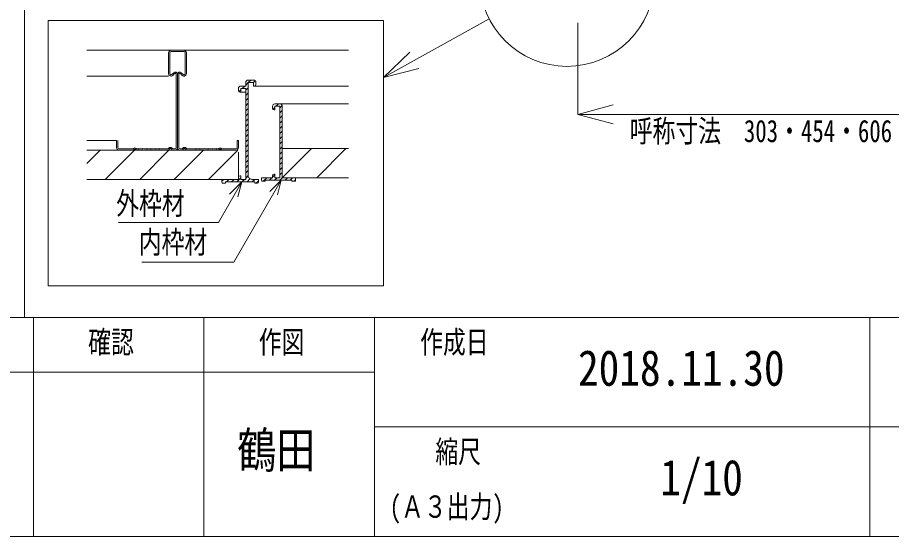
# Model space of a CAD drawing. Units: millimetres, scale not verified. Extents: x -205 to 205, y -142 to 142.
# Drawn here: x -46.3 to 25.4, y -142.5 to -99.9 of the extents above; entities that cross this region are included whole.
import ezdxf
from ezdxf.enums import TextEntityAlignment as Align

# ---------------------------------------------------------------- set-up
doc = ezdxf.new("R2010")
doc.units = ezdxf.units.MM
doc.header["$LTSCALE"] = 0.25
for name, color, linetype, lineweight in [('0-1_0-0 基本', 7, 'Continuous', 18), ('0-3_0-2 インサート', 7, 'Continuous', 18), ('F-1_F-0 図枠', 7, 'Continuous', 18), ('F-2_F-1 レイアウト', 7, 'Continuous', 18)]:
    doc.layers.add(name, color=color, linetype=linetype, lineweight=lineweight)
doc.styles.add('ＭＳ ゴシック', font='')
doc.styles.get('ＭＳ ゴシック').set_extended_font_data('MS Gothic')

msp = doc.modelspace()

# ---------------------------------------------------------------- linework, layer by layer
at = {"layer": '0-1_0-0 基本'}
for p, q in [((-19.1236, -102.5708), (-40.6064, -102.5708)), ((-33.6986, -102.5708), (-32.6386, -102.5708)), ((-33.8986, -102.7708), (-33.8986, -104.4908)), ((-33.7986, -104.4908), (-33.7986, -102.7708)), ((-33.6986, -102.6708), (-32.6386, -102.6708)), ((-32.5386, -104.4908), (-32.5386, -102.7708)), ((-32.4386, -102.7708), (-32.4386, -104.4908)), ((-40.6064, -104.6908), (-33.8986, -104.6908)), ((-33.6244, -104.5579), (-33.4759, -104.4095)), ((-33.5572, -104.6322), (-33.4052, -104.4802)), ((-33.2686, -104.5367), (-33.2686, -110.5708)), ((-33.1686, -104.5367), (-33.1686, -110.5708)), ((-33.0686, -104.5367), (-33.0686, -110.5708)), ((-32.78, -104.6322), (-32.932, -104.4802)), ((-32.7128, -104.5579), (-32.8613, -104.4095)), ((-27.5686, -105.5108), (-27.5686, -105.2108)), ((-27.5686, -105.427), (-27.3686, -105.227)), ((-26.9286, -105.0108), (-27.3686, -105.0108)), ((-27.3686, -113.0108), (-27.3686, -105.2108)), ((-27.3523, -105.2108), (-27.1523, -105.0108)), ((-26.9286, -105.2113), (-26.7869, -105.0696)), ((-26.7286, -105.3708), (-26.7286, -105.2108)), ((-28.1686, -105.8708), (-28.1686, -105.7108)), ((-28.1191, -105.9776), (-27.9686, -105.827)), ((-28.0286, -106.0108), (-27.9686, -106.0108)), ((-28.0286, -106.0108), (-27.5686, -106.0108)), ((-27.9686, -105.5108), (-27.5686, -105.5108)), ((-27.9686, -105.7108), (-27.5686, -105.7108)), ((-27.9686, -106.0108), (-27.9686, -105.7108)), ((-27.8523, -105.7108), (-27.6523, -105.5108)), ((-27.5686, -105.8513), (-27.3686, -105.6513)), ((-27.5686, -113.1708), (-27.5686, -105.7108)), ((-27.5686, -106.2756), (-27.3686, -106.0756)), ((-26.8686, -105.5108), (-26.9286, -105.5108)), ((-26.8686, -105.5108), (-19.1236, -105.5108)), ((-27.5686, -106.6998), (-27.3686, -106.4998)), ((-27.5686, -107.1241), (-27.3686, -106.9241)), ((-27.5686, -107.5484), (-27.3686, -107.3484)), ((-25.3686, -107.3308), (-25.3686, -107.1708)), ((-25.3281, -107.4292), (-25.1686, -107.2697)), ((-25.1686, -107.4708), (-25.2286, -107.4708)), ((-24.7686, -106.9708), (-25.1686, -106.9708)), ((-25.1686, -107.4708), (-25.1686, -107.1708)), ((-24.7686, -107.1708), (-25.1686, -107.1708)), ((-25.0696, -107.1708), (-24.8696, -106.9708)), ((-24.7686, -106.9708), (-19.1236, -106.9708)), ((-24.7686, -107.2939), (-24.5797, -107.105)), ((-24.7686, -113.0308), (-24.7686, -107.1708)), ((-24.7686, -107.7182), (-24.5686, -107.5182)), ((-24.5686, -107.1308), (-24.5686, -108.6708)), ((-24.5686, -113.0308), (-24.5686, -107.1708)), ((-27.5686, -107.9726), (-27.3686, -107.7726)), ((-27.5686, -108.3969), (-27.3686, -108.1969)), ((-24.7686, -108.1425), (-24.5686, -107.9425)), ((-27.5686, -108.8212), (-27.3686, -108.6212)), ((-27.5686, -109.2454), (-27.3686, -109.0454)), ((-24.7686, -108.5667), (-24.5686, -108.3667)), ((-24.7686, -108.991), (-24.5686, -108.791)), ((-27.5686, -109.6697), (-27.3686, -109.4697)), ((-24.7686, -109.4153), (-24.5686, -109.2153)), ((-24.7686, -109.8395), (-24.5686, -109.6395)), ((-40.6064, -109.9707), (-38.1686, -109.9707)), ((-38.1686, -110.5708), (-38.1686, -109.9708)), ((-38.0686, -109.9708), (-38.0686, -110.5708)), ((-28.2686, -109.9708), (-28.2686, -110.5708)), ((-28.1686, -109.9708), (-28.2686, -109.9708)), ((-28.1686, -110.5708), (-28.1686, -109.9708)), ((-27.5686, -110.0939), (-27.3686, -109.8939)), ((-27.5686, -110.5182), (-27.3686, -110.3182)), ((-24.7686, -110.2638), (-24.5686, -110.0638)), ((-24.7686, -110.6881), (-24.5686, -110.4881)), ((-40.6064, -110.7708), (-28.3686, -110.7708)), ((-40.6064, -111.8542), (-39.5229, -110.7708)), ((-39.0945, -113.1708), (-36.6945, -110.7708)), ((-37.9686, -110.6708), (-36.8231, -110.6708)), ((-37.9686, -110.7708), (-36.8231, -110.7708)), ((-36.7676, -110.6318), (-36.7949, -110.659)), ((-36.6969, -110.7025), (-36.7241, -110.7297)), ((-36.6403, -110.7025), (-36.613, -110.7297)), ((-36.5423, -110.659), (-36.5696, -110.6318)), ((-36.4817, -110.6708), (-36.514, -110.6708)), ((-36.4817, -110.7708), (-36.514, -110.7708)), ((-36.2661, -113.1708), (-33.8661, -110.7708)), ((-36.2554, -110.6708), (-36.1417, -110.6708)), ((-36.2554, -110.7708), (-36.1417, -110.7708)), ((-35.9154, -110.6708), (-35.8017, -110.6708)), ((-35.8017, -110.7708), (-35.9154, -110.7708)), ((-35.5754, -110.6708), (-35.4617, -110.6708)), ((-35.4617, -110.7708), (-35.5754, -110.7708)), ((-35.2354, -110.6708), (-35.1217, -110.6708)), ((-35.2354, -110.7708), (-35.1217, -110.7708)), ((-34.8954, -110.6708), (-34.7817, -110.6708)), ((-34.7817, -110.7708), (-34.8954, -110.7708)), ((-33.9789, -110.6708), (-34.5554, -110.6708)), ((-34.5554, -110.7708), (-33.9816, -110.7708)), ((-33.9176, -110.6422), (-33.8865, -110.6051)), ((-33.8099, -110.6693), (-33.841, -110.7065)), ((-33.6873, -110.6693), (-33.6561, -110.7065)), ((-33.5795, -110.6422), (-33.6107, -110.6051)), ((-33.3686, -110.6708), (-33.5183, -110.6708)), ((-33.5183, -110.7708), (-33.3686, -110.7708)), ((-33.4377, -113.1708), (-31.0377, -110.7708)), ((-32.9686, -110.6708), (-32.8189, -110.6708)), ((-32.8189, -110.7708), (-32.9686, -110.7708)), ((-32.7576, -110.6422), (-32.7265, -110.6051)), ((-32.6499, -110.6693), (-32.681, -110.7065)), ((-32.5273, -110.6693), (-32.4961, -110.7065)), ((-32.4195, -110.6422), (-32.4507, -110.6051)), ((-32.3583, -110.6708), (-31.7817, -110.6708)), ((-31.7817, -110.7708), (-32.3556, -110.7708)), ((-31.4417, -110.6708), (-31.5554, -110.6708)), ((-31.5554, -110.7708), (-31.4417, -110.7708)), ((-31.1017, -110.6708), (-31.2154, -110.6708)), ((-31.2154, -110.7708), (-31.1017, -110.7708)), ((-30.7617, -110.6708), (-30.8754, -110.6708)), ((-30.8754, -110.7708), (-30.7617, -110.7708)), ((-30.6092, -113.1708), (-28.2092, -110.7708)), ((-30.4217, -110.6708), (-30.5354, -110.6708)), ((-30.5354, -110.7708), (-30.4217, -110.7708)), ((-30.0817, -110.6708), (-30.1954, -110.6708)), ((-30.1954, -110.7708), (-30.0817, -110.7708)), ((-29.8554, -110.6708), (-29.8231, -110.6708)), ((-29.8554, -110.7708), (-29.8231, -110.7708)), ((-29.7949, -110.659), (-29.7676, -110.6318)), ((-29.6969, -110.7025), (-29.7241, -110.7297)), ((-29.6403, -110.7025), (-29.613, -110.7297)), ((-29.5696, -110.6318), (-29.5423, -110.659)), ((-28.3686, -110.6708), (-29.514, -110.6708)), ((-28.3686, -110.7708), (-29.514, -110.7708)), ((-28.1686, -110.9304), (-28.1686, -113.1708)), ((-27.5686, -110.9425), (-27.3686, -110.7425)), ((-27.5686, -111.3667), (-27.3686, -111.1667)), ((-24.7686, -111.1123), (-24.5686, -110.9123)), ((-19.1236, -110.6308), (-24.5686, -110.6308)), ((-24.5686, -113.0308), (-22.1686, -110.6308)), ((-21.7402, -113.0308), (-19.3402, -110.6308)), ((-27.5686, -111.791), (-27.3686, -111.591)), ((-24.7686, -111.5366), (-24.5686, -111.3366)), ((-24.7686, -111.9609), (-24.5686, -111.7609)), ((-27.5686, -112.2153), (-27.3686, -112.0153)), ((-27.5686, -112.6395), (-27.3686, -112.4395)), ((-24.7686, -112.3851), (-24.5686, -112.1851)), ((-24.7686, -112.8094), (-24.5686, -112.6094)), ((-40.6064, -113.1708), (-28.1686, -113.1708)), ((-29.5286, -113.4108), (-29.5286, -113.1708)), ((-29.5286, -113.1708), (-28.1686, -113.1708)), ((-29.5286, -113.3267), (-29.3726, -113.1708)), ((-29.1483, -113.3708), (-28.9483, -113.1708)), ((-28.7241, -113.3708), (-28.5241, -113.1708)), ((-28.2998, -113.3708), (-27.9686, -113.0395)), ((-28.1686, -113.1708), (-28.1686, -113.0108)), ((-28.0286, -112.8708), (-27.9686, -112.8708)), ((-27.9686, -113.1708), (-27.9686, -112.8708)), ((-27.9686, -113.1708), (-27.5686, -113.1708)), ((-27.8755, -113.3708), (-27.6755, -113.1708)), ((-27.5686, -113.0638), (-27.3686, -112.8638)), ((-27.4513, -113.3708), (-27.1877, -113.1072)), ((-27.0686, -113.1708), (-27.3686, -113.0108)), ((-27.0686, -113.1708), (-26.5286, -113.1708)), ((-27.027, -113.3708), (-26.827, -113.1708)), ((-26.7027, -113.4708), (-26.5286, -113.2966)), ((-26.5286, -113.4108), (-26.5286, -113.1708)), ((-26.2686, -113.2708), (-26.2686, -113.0308)), ((-25.3686, -113.0308), (-26.2686, -113.0308)), ((-26.2686, -113.0366), (-26.2627, -113.0308)), ((-25.9686, -113.3308), (-26.2086, -113.3308)), ((-26.1385, -113.3308), (-25.8385, -113.0308)), ((-25.9686, -113.3308), (-25.9686, -113.2308)), ((-23.7686, -113.2308), (-25.9686, -113.2308)), ((-25.6142, -113.2308), (-25.4142, -113.0308)), ((-25.3686, -112.9851), (-25.1686, -112.7851)), ((-25.3686, -113.0308), (-25.3686, -112.8708)), ((-25.1686, -112.7308), (-25.2286, -112.7308)), ((-25.19, -113.2308), (-24.99, -113.0308)), ((-24.7657, -113.2308), (-24.5657, -113.0308)), ((-24.3414, -113.2308), (-24.1414, -113.0308)), ((-23.9172, -113.2308), (-23.7172, -113.0308)), ((-23.7686, -113.3308), (-23.7686, -113.2308)), ((-23.5286, -113.3308), (-23.7686, -113.3308)), ((-23.5929, -113.3308), (-23.4686, -113.2064)), ((-19.1236, -113.0308), (-23.4686, -113.0308)), ((-29.2286, -113.4708), (-29.4686, -113.4708)), ((-29.2483, -113.4708), (-29.2286, -113.451)), ((-29.2286, -113.4708), (-29.2286, -113.3708)), ((-26.8286, -113.3708), (-29.2286, -113.3708)), ((-26.8286, -113.4708), (-26.8286, -113.3708)), ((-26.5886, -113.4708), (-26.8286, -113.4708))]:
    msp.add_line(p, q, dxfattribs=at)
for points in [[(-26.9286, -105.5108), (-26.9286, -105.2108), (-27.3686, -105.2108)], [(-24.7686, -113.0308), (-25.1686, -113.0308), (-25.1686, -112.7308)], [(-23.4686, -113.2708), (-23.4686, -113.0308), (-24.5686, -113.0308)]]:
    msp.add_lwpolyline(points, dxfattribs=at)
for centre, radius, start, end in [((-33.6986, -102.7708), 0.2, 90, 180), ((-32.6386, -102.7708), 0.2, 0, 90), ((-33.6986, -102.7708), 0.1, 90, 180), ((-32.6386, -102.7708), 0.1, 0, 90), ((-33.6986, -104.4908), 0.2, 180, 315), ((-33.6986, -104.4908), 0.1, 180, 317.84797), ((-33.3486, -104.5367), 0.18, 0, 135), ((-33.3486, -104.5367), 0.08, 0, 135), ((-32.9886, -104.5367), 0.18, 45, 180), ((-32.9886, -104.5367), 0.08, 45, 180), ((-32.6386, -104.4908), 0.2, 225, 286.99889), ((-32.6386, -104.4908), 0.1, 222.15203, 0), ((-32.6386, -104.4908), 0.2, 286.99889, 0), ((-27.3686, -105.2108), 0.2, 90, 180), ((-26.9286, -105.2108), 0.2, 0, 90), ((-26.8686, -105.3708), 0.14, 270, 0), ((-27.9686, -105.7108), 0.2, 90, 180), ((-28.0286, -105.8708), 0.14, 180, 270), ((-25.1686, -107.1708), 0.2, 90, 180), ((-25.2286, -107.3308), 0.14, 180, 270), ((-24.7686, -107.1708), 0.2, 0, 90), ((-37.9686, -110.5708), 0.2, 180, 270), ((-37.9686, -110.5708), 0.1, 180, 270), ((-36.8231, -110.6308), 0.04, 270, 315), ((-36.8231, -110.6308), 0.14, 270, 315), ((-36.6686, -110.7308), 0.14, 45, 135), ((-36.6686, -110.7308), 0.04, 45, 135), ((-36.514, -110.6308), 0.14, 225, 270), ((-36.514, -110.6308), 0.04, 225, 270), ((-36.4817, -110.6308), 0.04, 270, 308.94244), ((-36.4817, -110.6308), 0.14, 270, 308.94244), ((-36.3686, -110.7708), 0.14, 51.05756, 128.94244), ((-36.3686, -110.7708), 0.04, 53.1301, 128.94244), ((-36.2554, -110.6308), 0.14, 231.05756, 270), ((-36.2554, -110.6308), 0.04, 231.05756, 270), ((-36.1417, -110.6308), 0.04, 270, 308.94244), ((-36.1417, -110.6308), 0.14, 270, 308.94244), ((-36.0286, -110.7708), 0.14, 51.05756, 128.94244), ((-36.0286, -110.7708), 0.04, 51.05756, 126.8699), ((-35.9154, -110.6308), 0.14, 231.05756, 270), ((-35.9154, -110.6308), 0.04, 231.05756, 270), ((-35.8017, -110.6308), 0.04, 270, 308.94244), ((-35.8017, -110.6308), 0.14, 270, 308.94244), ((-35.6886, -110.7708), 0.14, 51.05756, 128.94244), ((-35.6886, -110.7708), 0.04, 51.05756, 126.8699), ((-35.5754, -110.6308), 0.14, 231.05756, 270), ((-35.5754, -110.6308), 0.04, 231.05756, 270), ((-35.4617, -110.6308), 0.04, 270, 308.94244), ((-35.4617, -110.6308), 0.14, 270, 308.94244), ((-35.3486, -110.7708), 0.14, 51.05756, 128.94244), ((-35.3486, -110.7708), 0.04, 51.05756, 126.8699), ((-35.2354, -110.6308), 0.14, 231.05756, 270), ((-35.2354, -110.6308), 0.04, 231.05756, 270), ((-35.1217, -110.6308), 0.04, 270, 308.94244), ((-35.1217, -110.6308), 0.14, 270, 308.94244), ((-35.0086, -110.7708), 0.14, 51.05756, 128.94244), ((-35.0086, -110.7708), 0.04, 51.05756, 126.8699), ((-34.8954, -110.6308), 0.14, 231.05756, 270), ((-34.8954, -110.6308), 0.04, 231.05756, 270), ((-34.7817, -110.6308), 0.04, 270, 308.94244), ((-34.7817, -110.6308), 0.14, 270, 308.94244), ((-34.6686, -110.7708), 0.14, 51.05756, 128.94244), ((-34.6686, -110.7708), 0.04, 51.05756, 126.8699), ((-34.5554, -110.6308), 0.14, 231.05756, 270), ((-34.5554, -110.6308), 0.04, 231.05756, 270), ((-33.9789, -110.5908), 0.08, 270, 320), ((-33.9789, -110.5908), 0.18, 270, 320), ((-33.7486, -110.7208), 0.18, 40, 140), ((-33.7486, -110.7208), 0.08, 40, 140), ((-33.5183, -110.5908), 0.18, 220, 270), ((-33.5183, -110.5908), 0.08, 220, 270), ((-33.3686, -110.5708), 0.1, 270, 0), ((-33.3686, -110.5708), 0.2, 270, 0), ((-32.9686, -110.5708), 0.2, 180, 270), ((-32.9686, -110.5708), 0.1, 180, 270), ((-32.8189, -110.5908), 0.08, 270, 320), ((-32.8189, -110.5908), 0.18, 270, 320), ((-32.5886, -110.7208), 0.18, 40, 140), ((-32.5886, -110.7208), 0.08, 40, 140), ((-32.3583, -110.5908), 0.18, 220, 270), ((-32.3583, -110.5908), 0.08, 220, 270), ((-31.7817, -110.6308), 0.04, 270, 308.94244), ((-31.7817, -110.6308), 0.14, 270, 308.94244), ((-31.6686, -110.7708), 0.14, 51.05756, 128.94244), ((-31.6686, -110.7708), 0.04, 53.1301, 128.94244), ((-31.5554, -110.6308), 0.14, 231.05756, 270), ((-31.5554, -110.6308), 0.04, 231.05756, 270), ((-31.4417, -110.6308), 0.04, 270, 308.94244), ((-31.4417, -110.6308), 0.14, 270, 308.94244), ((-31.3286, -110.7708), 0.14, 51.05756, 128.94244), ((-31.3286, -110.7708), 0.04, 53.1301, 128.94244), ((-31.2154, -110.6308), 0.14, 231.05756, 270), ((-31.2154, -110.6308), 0.04, 231.05756, 270), ((-31.1017, -110.6308), 0.04, 270, 308.94244), ((-31.1017, -110.6308), 0.14, 270, 308.94244), ((-30.9886, -110.7708), 0.14, 51.05756, 128.94244), ((-30.9886, -110.7708), 0.04, 53.1301, 128.94244), ((-30.8754, -110.6308), 0.14, 231.05756, 270), ((-30.8754, -110.6308), 0.04, 231.05756, 270), ((-30.7617, -110.6308), 0.04, 270, 308.94244), ((-30.7617, -110.6308), 0.14, 270, 308.94244), ((-30.6486, -110.7708), 0.14, 51.05756, 128.94244), ((-30.6486, -110.7708), 0.04, 53.1301, 128.94244), ((-30.5354, -110.6308), 0.14, 231.05756, 270), ((-30.5354, -110.6308), 0.04, 231.05756, 270), ((-30.4217, -110.6308), 0.04, 270, 308.94244), ((-30.4217, -110.6308), 0.14, 270, 308.94244), ((-30.3086, -110.7708), 0.14, 51.05756, 128.94244), ((-30.3086, -110.7708), 0.04, 53.1301, 128.94244), ((-30.1954, -110.6308), 0.14, 231.05756, 270), ((-30.1954, -110.6308), 0.04, 231.05756, 270), ((-30.0817, -110.6308), 0.04, 270, 308.94244), ((-30.0817, -110.6308), 0.14, 270, 308.94244), ((-29.9686, -110.7708), 0.14, 51.05756, 128.94244), ((-29.9686, -110.7708), 0.04, 51.05756, 126.8699), ((-29.8554, -110.6308), 0.14, 231.05756, 270), ((-29.8554, -110.6308), 0.04, 231.05756, 270), ((-29.8231, -110.6308), 0.04, 270, 315), ((-29.8231, -110.6308), 0.14, 270, 315), ((-29.6686, -110.7308), 0.14, 45, 135), ((-29.6686, -110.7308), 0.04, 45, 135), ((-29.514, -110.6308), 0.14, 225, 270), ((-29.514, -110.6308), 0.04, 225, 270), ((-28.3686, -110.5708), 0.1, 270, 0), ((-28.3686, -110.5708), 0.2, 270, 0), ((-28.0286, -113.0108), 0.14, 90, 180), ((-26.2086, -113.2708), 0.06, 180, 270), ((-25.2286, -112.8708), 0.14, 90, 180), ((-23.5286, -113.2708), 0.06, 270, 0), ((-29.4686, -113.4108), 0.06, 180, 270), ((-26.5886, -113.4108), 0.06, 270, 0)]:
    msp.add_arc(centre, radius, start, end, dxfattribs=at)
at = {"layer": '0-3_0-2 インサート'}
for p, q in [((-43.772, -100.136), (-16.2478, -100.136)), ((-43.772, -121.9177), (-43.772, -100.136)), ((-7.5915, -99.9856), (-16.2588, -104.8008)), ((-16.2478, -100.136), (-16.2478, -121.9177)), ((-0.307, -100.3177), (-0.307, -107.8314)), ((-16.2588, -104.8008), (-14.1028, -102.7148)), ((-16.2588, -104.8008), (-13.3486, -104.0723)), ((-0.307, -107.8314), (2.5908, -107.055)), ((-0.307, -107.8314), (36.1293, -107.8314)), ((-0.307, -107.8314), (2.5908, -108.6079)), ((-24.6455, -113.2354), (-28.535, -119.9721)), ((-24.6455, -113.2354), (-25.5731, -114.1629)), ((-24.6455, -113.2354), (-24.9666, -114.4335)), ((-27.8755, -113.3708), (-29.8102, -116.7216)), ((-27.8755, -113.3708), (-28.8888, -114.384)), ((-27.8755, -113.3708), (-28.2076, -114.6101)), ((-38.023, -116.7216), (-29.8102, -116.7216)), ((-36.0979, -119.9721), (-28.535, -119.9721)), ((-16.2478, -121.9177), (-43.772, -121.9177))]:
    msp.add_line(p, q, dxfattribs=at)
msp.add_circle((-1.1961, -96.7242), 7.1714, dxfattribs=at)
at = {"layer": 'F-1_F-0 図枠'}
for p, q in [((-205, -124.5), (205, -124.5)), ((-45, -142.5), (-45, -124.5)), ((-31, -142.5), (-31, -124.5)), ((-17, -142.5), (-17, -124.5)), ((23.6677, -142.5), (23.6677, -124.5)), ((-145, -129), (-17, -129)), ((139, -133.5), (-17, -133.5)), ((-2.9542, -133.5), (-3, -133.5)), ((-205, -142.5), (205, -142.5))]:
    msp.add_line(p, q, dxfattribs=at)
at = {"layer": 'F-2_F-1 レイアウト'}
msp.add_line((-45.7277, -124.5), (-45.7277, 8.5), dxfattribs=at)

# ---------------------------------------------------------------- texts
at = {"layer": '0-3_0-2 インサート', "style": 'ＭＳ ゴシック', "width": 0.75}
for s, p in [('呼称寸法\u3000303・454・606', (3.9541, -110.6632)), ('外枠材', (-38.2006, -116.606)), ('内枠材', (-36.3474, -119.7924))]:
    msp.add_text(s, height=1.833, dxfattribs=at).set_placement(p, align=Align.BOTTOM_LEFT)
at = {"layer": 'F-1_F-0 図枠', "style": 'ＭＳ ゴシック'}
for s, height, width, p in [('確認', 1.833, 0.75, (-40.5, -128)), ('作図', 1.833, 0.75, (-26.5, -128)), ('作成日', 1.833, 0.75, (-13.25, -128)), ('2018.11.30', 2.933, 0.85, (-0.2912, -131)), ('鶴田', 2.933, 0.8, (-28.25, -137.75)), ('縮尺', 1.833, 0.75, (-12, -137)), ('1/10', 2.933, 0.85, (6.4588, -140)), ('(Ａ３出力)', 1.833, 0.75, (-15.75, -141.5126))]:
    msp.add_text(s, height=height, dxfattribs=dict(at, width=width)).set_placement(p, align=Align.BOTTOM_LEFT)

doc.saveas('drawing.dxf')
